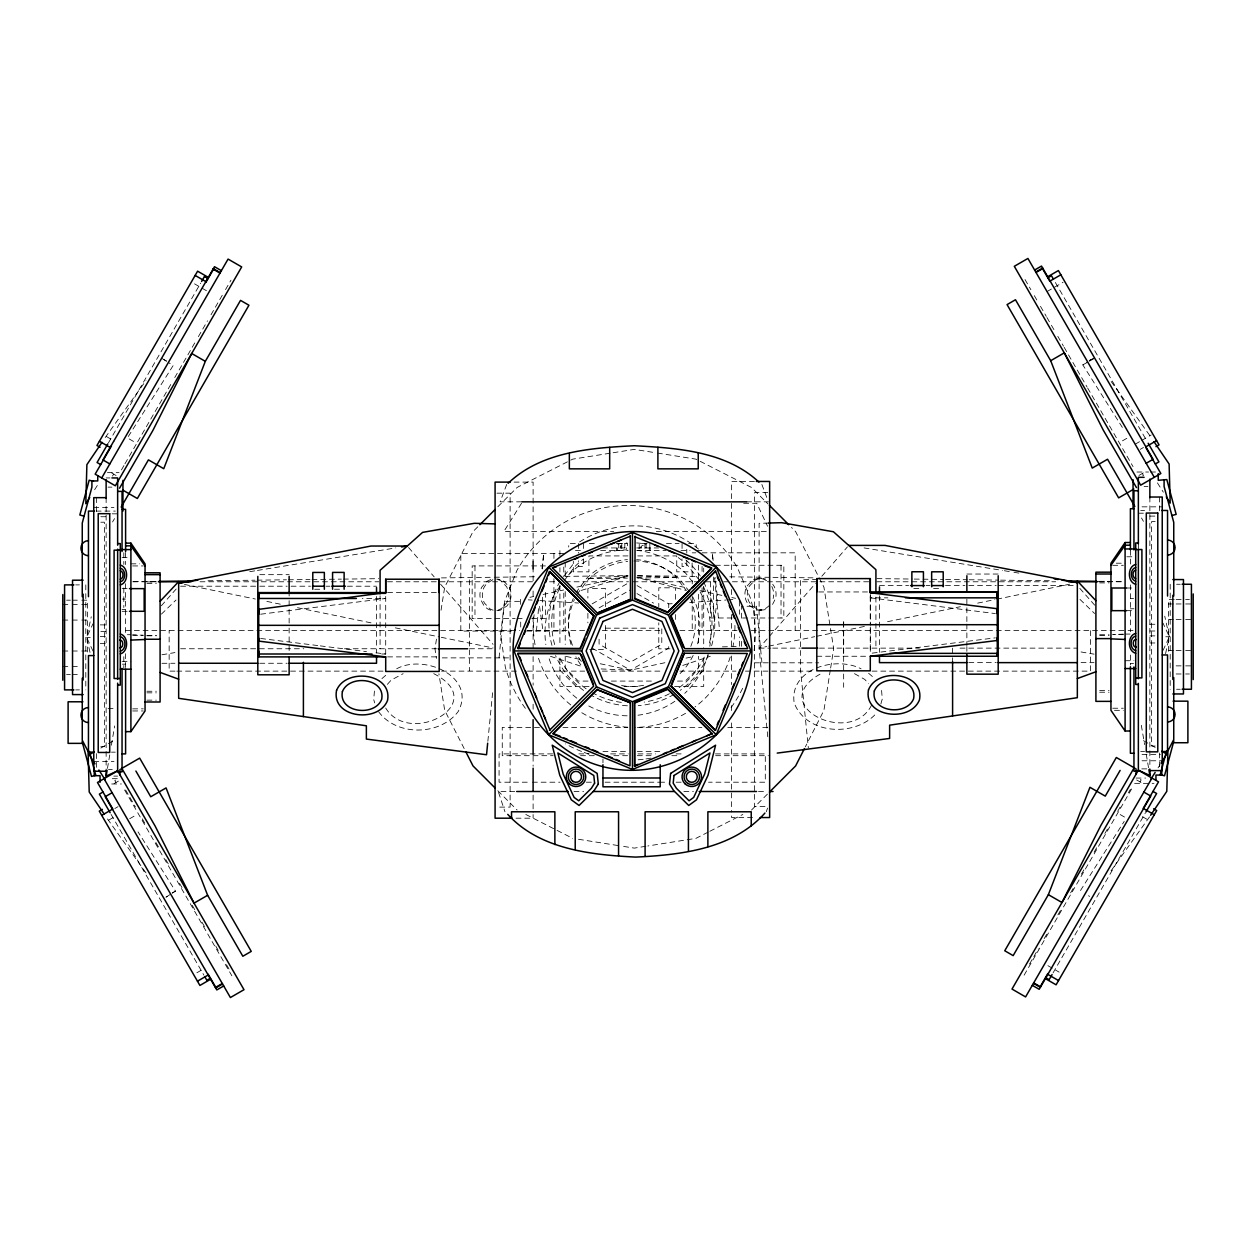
<?xml version="1.0" encoding="UTF-8"?>
<svg xmlns="http://www.w3.org/2000/svg" width="1256" height="1256" viewBox="0 0 1256 1256"><rect width="100%" height="100%" fill="white"/><g stroke="black" fill="none" stroke-linecap="round" stroke-linejoin="round"><path stroke-width="0.75" stroke-dasharray="5 3.75" d="M843.655 653.701L843.655 620.103L843.655 687.299M374.429 691.035L373.723 699.576L374.665 702.92M536.422 631.077L538.808 605.847M542.278 568.984L543.754 553.456L541.995 568.56M487.862 741.26L492.949 689.214M499.056 657.877L504.567 601.341L516.923 570.475A127.358 127.358 0 0 1 737.508 567.869L750.586 598.437A127.358 127.358 0 0 1 753.741 652.853M713 630.449L717.506 598.139L715.104 577.368M436.476 639.116L434.953 648.755L436.476 658.38M441.044 610.243L444.703 587.149L473.025 531.571L478.536 526.044M830.326 669.919L823.92 710.362L805.347 746.833M830.64 668.004L833.686 648.755L823.92 587.149L795.613 531.571L791.468 527.426M107.451 768.405L109.759 754.887M111.392 745.232L114.673 725.937M90.008 652.382L86.68 637.389L91.264 616.79M1165.568 653.622L1169.32 636.761L1164.736 616.162M880.864 703.972L882.277 698.948L881.571 690.408L880.111 687.158M766.317 811.769L767.542 808.079M506.686 484.486L500.124 501.835L521.931 501.835M92.975 651.032L86.68 637.389L92.975 623.761M1163.025 650.404L1169.32 636.761L1163.025 623.133M108.471 442.787L200.63 283.134M112.506 476.087L113.652 474.109M121.439 469.901L124.375 464.814M124.925 463.841L136.967 442.991M137.626 441.861L171.318 383.504M174.741 377.569L194.79 342.857M198.385 336.624L207.507 320.829M211.008 314.769L223.238 293.559M225.531 289.602L230.978 280.166M112.569 521.962L114.516 518.618M1029.496 964.09L1038.304 948.814M1044.176 938.64L1048.116 931.842M1057.897 914.902L1060.849 909.784M1070.63 892.843L1074.555 886.045M1081.4 874.176L1084.352 869.073M1094.133 852.118L1097.085 847.031M1104.903 833.466L1107.855 828.363M1117.636 811.407L1121.561 804.625M1128.422 792.74L1130.369 789.349M1024.127 975.158L1132.378 787.653M1140.04 781.891L1141.17 779.913L1140.417 779.474M1053.062 972.866L1145.221 813.213M521.538 503.264L503.829 531.571L613.713 531.571M94.64 489.73L98.565 483.513M1080.505 890.488L1124.198 821.377M1158.063 767.824L1160.026 764.731M105.221 437.543L145.979 380.552M1149.554 816.855L1110.006 872.276M871.538 705.181C850.61 747.351 764.606 704.883 820.733 673.765M772.55 604.434L775.564 598.484A16.155 15.135 -90 0 0 774.23 586.489L772.723 584.291M564.478 575.672L572.485 564.965A82.975 82.975 0 0 1 575.06 562.452M560.082 586.254L555.623 592.22A82.975 82.975 0 0 0 545.842 644.642M564.509 580.288L574.51 566.943A80.148 80.148 0 0 1 583.067 559.344M576.944 594.481L587.211 580.759A65.642 65.642 0 0 1 627.702 561.306M767.761 736.77L759.111 648.127L768.075 637.844M769.347 636.384L815.427 583.553M821.832 576.221L847.439 546.878M161.333 605.769L176.185 589.001M381.934 678.617L387.398 673.875M387.382 684.347L391.213 680.061L403.16 673.671M497.831 506.749L517.127 487.454L572.705 459.147L611.217 453.039M687.487 686.404L703.705 670.186M751.496 810.042L768.044 793.494M161.412 614.121L176.013 600.038M874.741 714.978C852.871 737.178 805.944 734.085 794.153 702.826C789.192 668.741 835.884 655.663 861.082 668.82M769.379 605.518L766.364 607.998A15.009 14.067 -90 0 1 755.437 609.458L749.016 605.298L746.755 602.001A16.155 15.135 -90 0 1 745.42 590.022L746.896 586.222L752.218 580.508A15.009 14.067 -90 0 1 763.161 579.047L766.615 580.665M165.886 897.192L170.69 894.146M172.292 893.142L175.495 891.116L138.034 831.88M1122.362 427.417L1082.813 364.884L1087.618 361.854M1089.219 360.833L1094.023 357.803M100.825 748.058L112.569 741.275M115.583 780.102L114.83 780.541L115.96 782.519M114.061 783.634L119.336 780.573M114.846 808.519L118.048 806.666M108.723 820.121L113.542 817.342M129.713 818.708L135.836 815.175M1047.033 291.549L1063.047 282.302M592.141 603.885L628.769 582.737M599.081 607.904L630.434 589.802M1089.266 360.55L1090.805 359.656M166.326 897.02L167.503 896.344M601.153 668.946L630.434 670.217L668.726 648.112L668.726 644.265M196.862 972.772L204.869 968.14M1122.472 440.825L1127.26 438.061M1135.173 444.216L1139.977 441.437M1141.578 440.511L1151.187 434.969M1140.26 449.334L1143.462 447.481M1138.972 475.427L1144.247 472.366M1142.725 475.898L1143.494 475.459L1142.348 473.481M1082.813 364.884L1087.774 362.121M1089.423 361.194L1094.369 358.415M172.198 892.953L175.495 891.116M708.086 832.163L695.918 838.364L647.798 845.979M709.813 831.284L742.814 814.469M492.839 579.675L486.433 583.82L484.172 587.117A16.155 15.135 -90 0 0 482.838 599.112L484.314 602.911L489.636 608.626A15.009 14.067 90 0 0 493.121 610.165M498.161 610.086L501.631 608.469L506.843 602.629A16.155 15.135 -90 0 0 508.178 590.65L506.702 586.85L501.38 581.135A15.009 14.067 90 0 0 497.894 579.597M396.661 668.804C423.696 653.622 476.997 676.56 458.173 711.571C439.333 736.613 394.07 736.424 377.098 709.483M682.762 665.445L710.299 656.26M627.922 576.143L576.504 591.859L586.442 578.592A63.475 63.475 0 0 1 627.419 559.626M529.922 597.307L533.69 596.49M543.079 594.449L563.74 589.959M576.897 587.086L627.874 576.002M600.211 663.733L630.434 670.217L664.926 662.713M686.011 658.128L693.673 656.464M768.515 523.061L759.111 523.312L759.111 648.127L766.772 646.542M768.688 646.149L814.704 636.682M816.62 636.29L864.552 626.414M887.552 621.689L960.4 606.695M977.655 603.131L994.909 599.583M996.824 599.191L1069.672 584.197M161.946 654.769L174.945 652.586M249.756 571.684L255.518 570.742M257.433 570.428L395.75 547.914M613.132 452.741L634.311 449.381L655.491 452.741M645.867 846.293L634.311 848.114L620.841 845.979M260.667 614.215L385.702 598.468L362.262 598.468M872.213 653.136L995.333 637.844M627.89 575.719L586.442 578.592L627.403 578.105M637.09 585.626L668.726 603.885L672.541 603.634M689.717 602.472L725.984 600.038M727.883 599.913L735.514 599.395M1123.335 634.139L1112.722 634.594L1123.335 634.657M817.468 579.377L800.621 579.848L800.621 670.751L808.346 747.964M722.404 646.856L739.658 646.463L739.596 636.996M133.45 581.685L156.984 581.387M207.994 580.759L255.078 580.194M257.04 580.162L286.462 579.801M288.425 579.785L309.996 579.518M311.959 579.487L341.397 579.126M343.359 579.11L378.668 578.671M441.437 577.901L492.446 577.273M494.409 577.242L537.568 576.724M565.027 576.378L627.812 575.609M637.169 577.995L676.183 577.525L686.435 590.555L636.98 577.493M161.946 663.294L174.945 663.262M1136.931 472.02L1148.565 472.02M1150.496 472.02L1156.321 472.02M107.435 472.649L119.069 472.649M106.132 477.939L109.978 477.939M754.432 481.456L731.62 481.456L731.62 499.762M514.096 482.1L533.109 482.1L533.109 561.338M1144.106 486.496L1147.953 486.496M108.047 487.124L111.894 487.124M767.761 492.54L754.605 492.54L754.605 806.462L767.761 806.462M496.952 493.168L510.109 493.168L510.109 807.106L496.952 807.106M746.629 501.835L768.437 501.835M743.693 503.264L756.74 503.264L767.557 526.264M1142.034 506.843L1162.24 506.843M93.76 507.471L113.966 507.471M1140.715 510.47L1144.561 510.47M96.115 511.098L115.285 511.098M1138.36 513.202L1143.871 513.202M112.129 513.83L117.64 513.83M1149.868 516.106L1155.175 516.106M100.825 516.734L106.132 516.734M1155.175 521.57L1151.626 521.57L1151.626 746.048L1155.175 746.048M100.825 522.213L104.374 522.213L104.374 746.676L100.825 746.676M656.307 531.571L770.054 531.571M575.327 543.518L568.717 543.518L568.717 547.067M589.331 543.518L597.134 543.518M616.099 543.518L627.576 543.518L627.576 547.946M647.185 543.518L639.226 543.518L639.226 547.946M666.418 543.518L679.088 543.518M688.602 543.518L696.201 543.518L696.201 547.067M602.503 547.946L627.812 547.946M636.698 547.946L658.599 547.946M575.452 550.599L583.224 550.599M600.635 550.599L628.094 550.599M636.698 550.599L666.072 550.599M680.988 550.599L690.094 550.599M696.939 550.599L703.705 550.599M692.229 552.828L695.871 552.828M702.073 552.828L795.189 552.828L795.189 630.449M563.771 553.456L460.811 553.456L460.811 631.077L511.255 631.077M627.953 555.921L588.923 555.921L588.923 571.841L573.317 571.841L573.317 561.228M637.718 555.921L676.749 555.921L676.749 571.841L692.103 571.841M1126.868 556.785L1133.948 556.785M122.052 557.413L129.132 557.413M1116.254 563.206L1125.093 563.206M130.907 563.834L139.746 563.834M715.386 565.279L783.838 565.279L783.838 617.983L740.805 617.983M1112.722 565.31L1123.335 565.31M132.665 565.938L143.278 565.938M545.371 565.907L472.162 565.907L472.162 618.627L515.196 618.627M966.869 574.039L998.19 574.039M259.772 574.667L289.131 574.667M759.44 578.466L761.843 578.466M1099.675 581.308L1109.064 581.308M132.728 581.779L156.922 581.779M199.987 581.779L378.825 581.779M387.523 581.779L534.758 581.779M549.563 581.779L556.282 581.779M565.357 581.779L628.55 581.779M633.071 581.779L698.65 581.779M705.511 581.779L716.422 581.779M723.66 581.779L869.105 581.779M876.845 581.779L1055.684 581.779M1098.733 581.779L1123.335 581.779M146.936 581.936L156.325 581.936M1099.675 582.894L1109.064 582.894M146.936 583.522L156.325 583.522M1176.574 584.26L1180.295 584.26M75.705 584.888L79.426 584.888M879.467 585.579L908.606 585.579M926.08 585.579L929.958 585.579M945.501 585.579L964.922 585.579M968.816 585.579L996.228 585.579M998.19 585.579L1075.403 585.579M180.597 586.207L257.81 586.207M259.772 586.207L287.184 586.207M291.078 586.207L310.499 586.207M326.042 586.207L329.92 586.207M347.394 586.207L376.533 586.207M1126.522 588.012L1133.87 588.012M122.13 588.64L129.478 588.64M913.803 588.593L921.496 588.593M933.585 588.624L941.278 588.624M314.722 589.252L322.415 589.252M334.504 589.221L342.197 589.221M818.724 591.953L868.383 591.953M387.617 592.581L437.276 592.581M870.298 594.418L870.298 597.84L887.882 597.84M1130.4 598.437L1133.587 598.437M122.413 599.065L125.6 599.065M1174.25 599.552L1168.551 599.552L1168.551 653.465M1176.134 599.552L1183.717 599.552M1185.617 599.552L1189.416 599.552M66.584 600.18L70.383 600.18M72.283 600.18L79.866 600.18M81.75 600.18L87.449 600.18L87.449 652.743M519.591 601.341L504.567 601.341L500.61 634.343L505.336 667.266A127.358 127.358 0 0 0 527.237 710.786M1168.551 603.963L1174.25 603.963M1176.134 603.963L1183.717 603.963M1185.617 603.963L1193.2 603.963M62.8 604.591L70.383 604.591M72.283 604.591L79.866 604.591M81.75 604.591L87.449 604.591M1130.4 608.783L1133.948 608.783M122.052 609.411L125.6 609.411M759.158 610.039L761.56 610.039M1126.522 610.667L1133.87 610.667M122.13 611.295L129.478 611.295M755.139 614.89L756.928 614.89M732.138 617.983L710.629 617.983L710.629 580.9M517.142 618.627L524.961 618.627M531.68 618.627L545.371 618.627L545.371 589.331M1168.551 619.444L1174.25 619.444M1176.134 619.444L1183.717 619.444M1185.617 619.444L1193.2 619.444M62.8 620.072L70.383 620.072M72.283 620.072L79.866 620.072M81.75 620.072L87.449 620.072M1149.868 624.263L1155.693 624.263M100.307 624.891L106.132 624.891M605.58 628.173L658.788 628.173M125.6 630.449L519.639 630.449M527.112 630.449L584.684 630.449M602.299 630.449L663.121 630.449M679.889 630.449L737.021 630.449M751.292 630.449L1126.24 630.449M1128.061 630.449L1133.948 630.449M526.719 631.077L563.771 631.077L563.771 592.267M1149.868 630.999L1155.175 630.999M100.825 631.627L106.132 631.627M1125.093 634.076L1130.4 634.076M127.358 634.704L130.907 634.704M1099.675 634.924L1109.064 634.924M132.665 635.285L143.278 635.285L132.665 634.767M1099.675 635.175L1109.064 635.175M146.936 635.552L156.325 635.552M146.936 635.803L156.325 635.803M1149.868 635.881L1155.693 635.881M100.307 636.509L106.132 636.509M1165.788 636.761L1169.32 636.761M86.68 637.389L90.212 637.389M1149.868 642.978L1155.693 642.978M100.307 643.606L106.132 643.606M759.111 648.127L770.839 648.127M772.738 648.127L800.15 648.127M819.462 648.127L919.376 648.127M960.008 648.127L1077.334 648.127M180.613 648.755L303.811 648.755M344.442 648.755L436.539 648.755M469.524 648.755L492.996 648.755M669.982 648.834L658.788 648.834L658.788 622.803M589.661 649.556L605.58 649.556L605.58 622.803M1168.551 650.388L1174.25 650.388M1176.134 650.388L1183.717 650.388M1185.617 650.388L1193.2 650.388M62.8 651.016L70.383 651.016M72.283 651.016L79.866 651.016M81.75 651.016L87.449 651.016M381.793 653.999L385.702 653.999L374.162 652.571M816.824 656.244L868.383 656.26M387.617 656.888L439.176 656.872M442.269 657.877L511.789 657.877M1125.093 660.719L1133.948 660.719M122.052 661.347L130.907 661.347M968.816 662.634L996.228 662.634M754.495 662.807L818.755 662.807M259.772 663.262L287.184 663.262M1130.4 663.545L1133.587 663.545M122.413 664.173L125.6 664.173M1176.134 665.868L1183.717 665.868M1185.617 665.868L1193.2 665.868M62.8 666.496L70.383 666.496M72.283 666.496L79.866 666.496M175.024 671.128L169.152 671.128L169.152 630.449M176.798 671.128L383.63 671.128M441.5 671.128L520 671.128M527.457 671.128L584.684 671.128M602.331 671.128L663.09 671.128M679.889 671.128L736 671.128M745.42 671.128L814.014 671.128M872.057 671.128L1090.396 671.128L1090.396 630.449M1176.134 673.985L1183.717 673.985M1185.617 673.985L1189.416 673.985M66.584 674.613L70.383 674.613M72.283 674.613L79.866 674.613M588.043 681.082L578.325 681.082L565.216 667.988L565.216 656.229M611.389 681.082L652.225 681.082M677.502 681.082L685.289 681.082L698.383 667.988L698.383 656.339M589.048 686.404L559.909 686.404L559.909 655.412M624.028 686.404L639.571 686.404M674.55 686.404L703.705 686.404L703.705 655.412M1176.574 689.261L1180.295 689.261M75.705 689.889L79.426 689.889M1099.675 690.627L1109.064 690.627M146.936 691.255L156.325 691.255M1099.675 692.213L1109.064 692.213M146.936 692.841L156.325 692.841M146.936 700.142L156.325 700.142M1112.722 708.227L1123.335 708.227M108.047 708.572L113.809 708.572M132.665 708.855L143.278 708.855M1114.48 710.331L1123.335 710.331M132.665 710.959L143.278 710.959M539.452 727.397L502.259 727.397L502.259 755.688L553.158 755.688M562.939 727.397L627.623 727.397M637.31 727.397L701.931 727.397M727.758 727.397L768.484 727.397M602.959 751.433L627.765 751.433M637.294 751.433L660.201 751.433M1140.715 751.528L1144.561 751.528M111.439 752.156L115.285 752.156M552.593 753.898L499.072 753.898L499.072 782.205L530.629 782.205M578.875 753.898L589.127 753.898M610.652 753.898L628.314 753.898M638.001 753.898L655.679 753.898M676.136 753.898L683.625 753.898M715.449 753.898L765.297 753.898L765.297 782.205L708.541 782.205M1142.034 754.416L1160.403 754.416M580.555 755.688L594.261 755.688M613.839 755.688L627.623 755.688M637.31 755.688L652.994 755.688M671.834 755.688L680.391 755.688M715.622 755.688L768.484 755.688M1142.034 760.775L1162.24 760.775M93.76 761.403L113.966 761.403M1141.798 768.876L1147.544 768.876M108.456 769.504L112.286 769.504M113.809 776.114L117.64 776.114M1136.052 778.061L1145.629 778.061M112.286 778.689L119.948 778.689M532.356 782.205L560.066 782.205M586.364 782.205L591.984 782.205M605.094 782.205L659.29 782.205M659.588 782.205L667.423 782.205M676.136 782.205L681.757 782.205M1134.623 783.351L1154.013 783.351M111.69 783.98L121.377 783.98M514.725 791.5L498.24 791.5L504.959 811.769M574.023 791.5L583.6 791.5M683.845 791.5L693.422 791.5M758.498 791.5L766.317 791.5M752.532 817.546L731.62 817.546L731.62 814.547M515.996 818.19L533.109 818.19L533.109 814.547M1081.055 662.634L1094.055 662.666M637.608 575.688L698.43 576.425M729.815 576.818L771.011 577.32M772.974 577.352L814.171 577.854M876.955 578.624L912.264 579.047M914.227 579.079L943.649 579.44M945.611 579.471L967.198 579.722M969.161 579.754L998.583 580.115M1000.545 580.146L1049.592 580.743M1098.623 581.34L1122.173 581.638M637.499 575.907L676.183 577.525A63.475 63.475 0 0 0 636.619 559.642M528.274 599.85L532.152 600.085M539.892 600.572L578.592 603.037M260.667 638.472L318.38 645.631M320.296 645.882L366.469 651.613M870.298 597.84L995.333 613.587M657.422 453.039L695.918 459.147L751.496 487.454L768.044 504.001M578.482 839.275L618.91 845.681M864.081 547.914L1002.414 570.428M1004.329 570.742L1012.022 571.982M1013.937 572.296L1019.699 573.238M1081.055 651.958L1094.055 654.14M184.412 584.433L255.345 599.034M266.853 601.404L282.192 604.56M297.515 607.716L372.278 623.102M395.295 627.843L439.38 636.918M441.296 637.31L493.059 647.955M636.965 577.132L686.749 587.839M699.89 590.665L722.436 595.501M731.824 597.526L735.576 598.327M566.205 656.417L581.324 659.667M550.473 656.307L581.952 666.543M854.504 673.656L864.787 679.433L868.618 683.719M433.713 673.64C492.635 703.58 406.504 749 384.462 705.809M525.824 814.469L555.34 829.51M557.083 830.389L572.705 838.364M1143.431 740.648L1155.175 747.43M1136.664 779.945L1141.94 783.006M1142.458 816.714L1147.278 819.477M1120.164 814.547L1126.287 818.08M194.554 283.856L208.967 292.177M637.028 593.617L653.528 603.131M164.002 359.609L166.734 361.179M1088.497 895.716L1089.674 896.392M592.141 648.112L630.434 670.217M1047.928 965.676L1059.138 972.144M133.529 441.453L127.406 437.92L173.187 365.512L168.382 362.482M106.415 436.523L114.422 441.139M111.753 472.994L117.028 476.055M161.977 358.431L166.781 361.461M868.603 673.247L874.066 677.989M1079.987 599.41L1094.588 613.493M559.909 670.186L576.111 686.404M497.831 790.746L517.127 810.042M1079.815 588.373L1094.667 605.141M408.561 547.506L434.168 576.849M440.573 584.181L493.059 644.344M699.404 580.303L687.833 565.608A80.148 80.148 0 0 0 677.549 557.099M692.449 581.779L685.933 573.49A82.975 82.975 0 0 0 637.812 550.458M689.513 591.717L680.045 579.66A65.642 65.642 0 0 0 633.401 560.992M1111.168 381.51L1150.779 436.915M145.994 872.904L106.446 817.483M1157.435 482.885L1163.323 492.195M1055.37 282.506L1147.199 441.562M1025.022 279.539L1030.893 289.712M1034.316 295.647L1037.236 300.686M1040.486 306.323L1046.295 316.371M1046.939 317.501L1050.817 324.221M1051.429 325.288L1054.365 330.359M1057.819 336.341L1063.487 346.169M1064.146 347.3L1086.99 386.879M1087.618 387.963L1133.022 466.604M1141.484 517.974L1143.431 521.334M125.631 789.977L135.428 806.949M142.273 818.818L146.198 825.616M155.98 842.572L158.931 847.659M165.776 859.528L169.701 866.326M179.482 883.266L182.434 888.385M192.215 905.325L195.167 910.427M202.012 922.281L205.937 929.095M215.734 946.051L219.659 952.849M226.504 964.718L229.456 969.805M124.595 789.977L231.873 975.786M111.109 814.438L203.912 975.174M464.171 748.56L444.703 710.362L438.909 673.781M703.705 581.779L711.728 600.525A82.975 82.975 0 0 1 711.273 646.934M761.874 484.486L767.777 500.092M1141.327 725.309L1144.609 744.604M1146.241 754.259L1148.549 767.777M539.546 606.381L543 631.077M713.125 560.38L712.246 552.828L712.984 560.584M761.952 662.807L756.457 606.255L741.433 606.255L741.433 621.861M714.633 578.058L719.578 630.449M739.344 601.027L739.439 614.278M520.534 599.347L520.581 605.031M520.69 622.065L520.738 627.749M1170.2 584.26L1170.2 689.261M1159.586 497.031L1159.586 512.652M1159.586 752.972L1159.586 768.641M1149.868 497.031L1149.868 770.603M1138.36 543.958L1138.36 548.762M1130.4 550.301L1130.4 564.446M1130.4 584.888L1130.4 631.768M1130.4 655.035L1130.4 664.989M966.869 599.065L966.869 622.442M966.869 624.106L966.869 645.678M966.869 646.557L966.869 651.346M952.598 648.127L952.598 655.868M952.598 657.814L952.598 661.692M879.467 595.846L879.467 652.351M875.919 597.134L875.919 648.127M781.028 565.279L781.028 617.983M741.433 641.361L741.433 647.201M731.62 503.436L731.62 578.027M731.62 589.551L731.62 597.322M731.62 614.608L731.62 646.793M731.62 655.993L731.62 684.583M731.62 705.574L731.62 711.351M731.62 722.907L731.62 812.098M713.439 576.991L713.439 617.983M703.705 568.136L703.705 572.03M703.705 586.348L703.705 647.656M702.073 566.409L702.073 572.234M702.073 587.761L702.073 630.449M698.383 565.153L698.383 578.733M698.383 594.245L698.383 646.636M692.103 563.002L692.229 583.867M692.229 597.464L692.229 630.449M686.781 549.28L686.781 553.111M686.781 560.773L686.781 566.519L682.071 566.519L682.071 558.857M682.071 543.518L682.071 551.196M675.587 599.253L675.587 587.808L658.788 587.808L658.788 606.884M675.587 614.514L675.587 622.128M668.726 603.885L668.726 607.731M661.786 628.864L661.786 644.092L630.434 662.195L599.081 644.092L599.081 638.378M650.168 547.946L650.168 550.599M649.839 543.518L649.839 547.946M649.258 547.946L649.258 550.599M646.134 543.518L646.134 547.946A2.653 2.653 0 0 0 643.48 545.292A2.653 2.653 0 0 0 640.827 547.946L640.827 543.518M644.893 543.518L644.893 550.599M639.053 547.946L639.053 548.825M626.665 547.946L626.665 548.825M624.813 543.518L624.813 547.946A2.214 2.214 0 0 0 622.599 545.732A2.214 2.214 0 0 0 620.385 547.946L620.385 543.518M621.783 543.518L621.783 550.599M618.737 543.518L618.737 547.946M617.45 547.946L617.45 550.599M616.539 547.946L616.539 550.599M605.58 606.664L605.58 588.53L587.886 588.53L587.886 598.06M602.959 759.017L602.959 762.816M587.886 613.321L587.886 622.85M583.6 543.518L583.6 549.28M583.6 558.857L583.6 566.519L578.639 566.519L578.639 560.773M578.639 543.518L578.639 553.111M565.216 562.17L565.216 577.854M565.216 591.56L565.216 644.469M563.771 567.037L563.771 576.74M559.909 550.599L559.909 558.088M559.909 567.696L559.909 572.03M559.909 585.108L559.909 645.71M553.927 553.456L553.927 559.281M553.927 578.686L553.927 631.077M542.561 597.15L542.561 618.627M533.109 567.053L533.109 582.517M533.109 591.027L533.109 598.437M533.109 616.947L533.109 649.321M533.109 656.637L533.109 685.226M533.109 704.208L533.109 711.995M533.109 756.253L533.109 766.254M533.109 795.126L533.109 812.742M474.972 565.907L474.972 618.627M469.367 579.848L469.367 670.751M385.702 596.474L385.702 656.888M380.081 595.799L380.081 648.755M376.533 596.474L376.533 652.979M289.131 591.058L289.131 596.239M289.131 600.682L289.131 623.07M289.131 628.047L289.131 651.974M125.6 552.499L125.6 564.572M125.6 583.726L125.6 632.757M125.6 653.717L125.6 668.051M123.826 552.703L123.826 564.446M123.826 587.934L123.826 607.511M123.826 656.684L123.826 668.176M106.132 497.659L106.132 771.231M96.414 497.659L96.414 511.365M96.414 753.6L96.414 767.322M85.8 584.888L85.8 689.889M730.27 656.966A100.763 100.763 0 0 1 694.961 707.002M685.588 713.298A100.763 100.763 0 0 1 635.363 727.397M627.859 727.208A100.763 100.763 0 0 1 580.005 711.603M570.789 704.961A100.763 100.763 0 0 1 537.678 655.648M535.04 644.705A100.763 100.763 0 0 1 534.13 614.655M579.581 541.933A100.763 100.763 0 0 1 699.027 549.5M734.933 625.441A100.763 100.763 0 0 1 733.049 646.071M708.164 655.459A82.975 82.975 0 0 1 680.218 690.345M674.174 694.301A82.975 82.975 0 0 1 638.221 705.668M627.419 705.793A82.975 82.975 0 0 1 591.215 695.275M583.585 690.423A82.975 82.975 0 0 1 555.576 655.601M551.965 645.364A82.975 82.975 0 0 1 559.501 582.313M685.823 559.941A82.975 82.975 0 0 1 700.298 576.049M742.626 688.304A127.358 127.358 0 0 1 730.505 708.384M650.938 758.122A127.358 127.358 0 0 1 645.097 759.048M643.15 759.299A127.358 127.358 0 0 1 637.263 759.864M588.954 754.087A127.358 127.358 0 0 1 583.381 752.156M581.528 751.449A127.358 127.358 0 0 1 565.592 743.882M708.353 653.371A82.975 82.975 0 0 1 684.755 693.328M674.849 701.288A82.975 82.975 0 0 1 637.954 715.214M627.152 715.81A82.975 82.975 0 0 1 587.337 705.181M576.787 698.148A82.975 82.975 0 0 1 548.589 656.982M568.607 574.871A82.975 82.975 0 0 1 626.98 549.877M700.22 592.063A82.975 82.975 0 0 1 709.828 646.306M692.48 596.459A65.642 65.642 0 0 1 696.735 646.526M693.171 655.412A65.642 65.642 0 0 1 678.413 675.131M580.837 664.911A65.642 65.642 0 0 1 575.876 656.794M570.978 644.375A65.642 65.642 0 0 1 574.369 599.583M690.549 598.814A63.475 63.475 0 0 1 690.408 647.39M643.621 685.305A63.475 63.475 0 0 1 621.547 685.572M581.387 661.441A63.475 63.475 0 0 1 578.215 656.888M572.453 645.333A63.475 63.475 0 0 1 573.27 598.484M703.501 587.054A80.148 80.148 0 0 1 708.462 646.416M704.333 657.124A80.148 80.148 0 0 1 677.534 688.79M669.432 693.72A80.148 80.148 0 0 1 644.187 702.12M621.375 702.387A80.148 80.148 0 0 1 592.596 692.81M586.144 688.775A80.148 80.148 0 0 1 559.344 657.108M554.681 644.595A80.148 80.148 0 0 1 560.192 587.039M617.607 544.068A80.148 80.148 0 0 1 627.105 542.937M636.588 542.937A80.148 80.148 0 0 1 646.102 544.084M490.719 610.165A15.009 14.067 90 0 1 487.234 608.626L484.219 606.146L480.436 599.112A16.155 15.135 -90 0 1 481.77 587.117L486.983 581.293L490.437 579.675A15.009 14.067 90 0 1 494.158 579.095M496.842 610.667A15.009 14.067 90 0 0 500.563 610.086L506.984 605.926L509.245 602.629A16.155 15.135 -90 0 0 510.58 590.65L509.104 586.85L503.782 581.135A15.009 14.067 90 0 0 496.56 579.095M765.281 609.537A15.009 14.067 -90 0 1 757.839 609.458L751.418 605.298L749.157 602.001A16.155 15.135 -90 0 1 747.822 590.022L749.298 586.222L754.62 580.508A15.009 14.067 -90 0 1 765.563 579.047M771.828 586.489A16.155 15.135 -90 0 1 773.162 598.484M870.298 627.027L870.298 652.351L870.298 627.027M870.298 595.846L870.298 625.08L870.298 595.846"/><path stroke-width="1.5" d="M385.702 592.581L385.702 579.22L439.192 579.22L439.192 671.458L385.702 671.458L385.702 656.888L258.736 656.888L258.736 592.581L385.702 592.581L258.752 609.348L258.736 614.451M258.736 592.581L258.736 598.468L356.406 598.468M439.192 592.581L439.192 579.22M997.248 637.608L997.248 640.481L870.298 656.26L870.298 670.83L816.808 670.83L816.808 578.592L870.298 578.592L870.298 592.722L997.248 608.72L997.264 613.823M870.298 578.592L870.298 592.722L997.264 591.953L870.298 591.953M870.298 656.26L997.264 656.244L997.264 653.371L889.829 653.371M997.264 656.244L997.264 591.953M487.673 743.175L486.543 754.746L366.375 739.077L366.375 725.795L178.666 698.32L178.666 581.591L160.093 601.31M104.028 778.689L230.398 997.547L243.994 989.697L117.64 770.839L106.132 776.114L107.121 770.336M1166.651 750.727L1160.23 774.654L1164.5 775.8L1173.858 740.993M122.774 490.091L137.359 498.506L248.939 305.239L240.524 300.372L205.309 361.336L163.751 468.708L148.428 459.869L121.173 507.094M1134.969 768.248L1116.333 757.494L1004.753 950.761L1013.168 955.628L1048.368 894.665L1089.941 787.292L1105.264 796.131L1120.117 770.399M513.971 650.938L548.684 567.147L632.475 532.434L716.265 567.147L750.978 650.938L716.265 734.729L632.475 769.441L548.684 734.729L513.971 650.938L581.685 650.938L596.553 686.859L632.475 701.727L668.396 686.859L683.28 650.938L668.396 615.016L632.475 600.148L596.553 615.016L581.685 650.938M517.645 648.394L580.633 648.614L517.645 648.394L549.484 571.527L594.182 615.927L586.332 634.845M518.163 648.614L520.392 643.26M524.097 634.311L525.573 630.748M527.049 627.168L529.278 621.798M532.984 612.865L535.197 607.496M536.673 603.932L538.165 600.352M541.87 591.419L544.084 586.05M545.559 582.47L547.051 578.906M548.527 575.327L550.002 571.747M580.115 648.394L593.648 615.707L549.484 571.527M581.355 646.903L584.919 638.299M634.877 536.736L711.744 567.963L667.47 612.551L634.877 599.049L635.096 536.218M597.228 689.685L630.229 702.732L630.01 765.862L552.954 733.959L597.228 689.685L630.229 702.732M671.473 684.237L684.316 653.246L747.32 653.465L715.48 730.364L670.767 685.964M717.176 724.775L718.652 721.195M723.095 710.472L725.324 705.103M731.981 689.01L734.211 683.641M737.916 674.707L740.129 669.338M741.605 665.774L743.097 662.195M804.452 748.56L795.613 765.94L769.426 792.128M1161.8 751.528L1167.546 751.528L1173.748 739.58L1173.748 677.565M107.828 443.886L97.073 462.506L100.684 464.579M201.604 281.454L204.54 276.367L208.151 278.44L204.54 276.367M111.439 445.974L95.158 474.156L115.332 485.789L241.686 266.931L228.074 259.081L101.72 477.939M205.843 282.443L213.677 268.878M119.54 488.223L152.839 430.541L191.713 353.486L205.309 361.336M1134.152 767.777L1100.853 825.459L1061.979 902.515L1048.368 894.665M1149.868 769.63L1149.868 775.486L1138.36 770.211L1012.006 989.069L1025.602 996.919L1151.972 778.061M1040.015 987.122L1047.849 973.557M1143.227 808.33L1158.519 781.844L1138.36 770.211M1052.088 974.546L1049.137 979.633L1045.542 977.561M1145.865 812.114L1156.619 793.494L1153.008 791.421M89.725 497.486L85.8 503.703L86.884 464.657L101.987 442.332M1150.998 779.003L1155.128 772.487M1161.015 763.177L1167.892 752.297L1166.793 791.343L1150.622 815.27M125.6 731.636L130.907 731.636L145.052 710.959L145.052 563.834L130.907 543.141L125.6 543.141M1130.4 542.514L1125.093 542.514L1110.948 563.206L1110.948 710.331L1125.093 731.008L1130.4 731.008M1110.948 565.31L1125.093 545.198L1130.4 545.198M479.918 524.678L495.084 509.512M549.484 730.333L593.648 686.168L580.115 653.481L517.645 653.481L550.002 730.129M667.47 612.551L689.497 590.524M692.26 587.777L711.54 568.497M548.684 734.729L596.553 686.859M668.396 615.016L716.265 567.147M683.437 647.138L670.469 615.848L715.559 571.072L747.697 648.661L684.677 648.661L671.002 615.628L715.559 571.072M553.174 733.425L597.448 689.167M764.92 813.072C732.813 848.962 681.082 854.928 635.63 857.094C590.87 854.834 539.766 849.354 507.754 814.375M508.146 483.293C541.383 451.532 590.65 447.937 634.28 445.739C677.267 448 725.858 451.249 758.938 482.084M90.746 753.883L94.106 751.936M117.64 770.839L97.481 782.472L112.773 808.958M121.031 768.876L139.667 758.122L251.247 951.389L242.832 956.256L207.633 895.293L166.059 787.92L150.736 796.759L135.883 771.027M102.992 792.049L99.381 794.122L110.136 812.742M112.129 792.709L105.237 796.697L216.801 989.932L223.694 985.96M1034.614 270.04L1041.507 266.068L1153.071 459.304L1146.178 463.291M102.348 809.366L99.287 811.14L199.908 985.442L210.631 979.24M1035.76 272.034L1042.653 268.046M1036.012 272.474L1042.904 268.486M101.72 815.38L112.443 809.194M1047.677 276.76L1058.4 270.558L1159.037 444.86L1155.96 446.634M1047.849 277.827L1051.46 275.739L1053.423 279.13M1050.126 280.983L1060.849 274.797M1134.827 506.466L1107.572 459.241L1092.249 468.08L1050.691 360.708L1064.287 352.858L1103.16 429.913L1136.46 487.595M207.633 895.293L194.021 903.143L155.147 826.087L121.848 768.405M197.459 981.203L208.182 975.017M210.459 978.188L206.847 980.261L204.901 976.87M1145.865 446.806L1156.588 440.62M215.404 987.514L222.296 983.527M215.655 987.954L222.548 983.966M1155.316 463.951L1158.927 461.878L1148.172 443.258M1133.901 489.071L1118.641 497.878L1007.061 304.611L1015.476 299.744L1050.691 360.708M556.314 566.864L552.467 567.838L630.496 536.124M574.4 559.36L578.027 557.868M581.638 556.361L585.265 554.869M588.876 553.362L592.502 551.871M610.604 544.382L614.215 542.875M617.842 541.383L621.453 539.876M552.467 567.838L597.369 613.038L630.496 599.316L630.277 535.606M517.645 653.481L580.115 653.481M712.309 733.52L634.641 766.301L634.421 702.544L667.595 688.822L709.593 730.819M634.641 766.301L634.641 703.077L667.815 689.34L712.513 734.054M634.421 765.783L638.048 764.276M663.404 753.773L667.03 752.281M670.641 750.774L674.268 749.283M677.895 747.775L683.327 745.53M692.386 741.778L695.997 740.271M706.861 735.78L710.488 734.273M1077.334 678.554L1095.907 671.772M1158.252 473.669L1158.252 480.31L1166.824 479.572L1176.166 514.379L1171.895 515.525M120.293 579.267C123.92 578.419 123.92 571.543 120.293 570.695M120.293 581.811C126.087 580.46 126.087 569.518 120.293 568.167M120.293 584.888C128.693 582.941 128.693 567.037 120.293 565.074M119.65 640.152C123.826 639.492 123.826 648.394 119.65 647.751M120.293 651.22C126.463 649.776 126.463 638.111 120.293 636.682M120.293 653.858C128.693 651.895 128.693 635.991 120.293 634.045M1135.707 564.446C1127.307 566.409 1127.307 582.313 1135.707 584.26M1135.707 567.539C1129.913 568.874 1129.913 579.832 1135.707 581.183M1135.707 570.067C1132.08 570.915 1132.08 577.791 1135.707 578.639M1135.707 633.417C1127.307 635.363 1127.307 651.267 1135.707 653.23M1135.707 636.054C1129.537 637.483 1129.537 649.148 1135.707 650.592M1136.35 647.123C1132.174 647.766 1132.174 638.864 1136.35 639.524M197.883 580.115L178.666 583.255L371.007 546.03L407.289 546.03L401.528 546.972M777.213 753.098L889.625 738.45L889.625 725.167L1077.334 697.692L1077.334 580.963L1095.907 600.682M130.907 640.089L145.052 639.492M768.515 523.061L781.687 522.684L833.419 531.759L875.919 569.675L875.919 591.246M158.947 581.371L192.294 580.963M1144.106 477.311L1138.36 477.311L1138.36 543.958M111.894 477.939L117.64 477.939L117.64 545.214M756.332 481.456L769.645 481.456L769.645 817.546L760.131 817.546M510.297 482.1L495.084 482.1L495.084 818.19L512.197 818.19M1138.36 490.766L1133.948 490.766L1133.948 549.908M117.64 491.394L122.052 491.394L122.052 551.494M1149.868 497.031L1162.24 497.031L1162.24 770.603L1149.868 770.603M106.132 497.659L93.76 497.659L93.76 771.231L106.132 771.231M521.931 501.835L746.629 501.835M1133.948 508.711L1130.4 508.711L1130.4 549.908M122.052 509.339L125.6 509.339L125.6 551.604M1161.8 510.47L1167.546 510.47L1167.546 596.05M94.2 511.098L88.454 511.098L88.454 596.678M1138.36 542.953L1135.707 542.953L1135.707 684.457L1138.36 684.457M117.64 543.581L120.293 543.581L120.293 685.085L117.64 685.085M848.711 545.402L884.993 545.402L1077.334 582.627L1061.964 580.115M125.6 545.842L130.907 545.842L145.052 565.938M1125.093 548.951L1135.707 548.951M120.293 549.579L130.907 549.579M1135.707 549.531L1141.908 549.531L1141.908 677.895L1135.707 677.895M120.293 550.159L114.092 550.159L114.092 678.523L120.293 678.523M1110.948 572.171L1095.907 572.171L1095.907 701.366L1110.948 701.366M145.052 572.799L160.093 572.799L160.093 701.994L145.052 701.994M1095.907 574.008L1110.948 574.008M145.052 574.636L160.093 574.636M1172.853 579.566L1183.466 579.566L1183.466 693.956L1172.853 693.956M83.147 580.194L72.534 580.194L72.534 694.584L83.147 694.584M158.35 581.779L191.132 581.779M1068.416 581.779L1097.336 581.779M1182.147 584.26L1191.426 584.26L1191.426 689.261L1182.147 689.261M73.853 584.888L64.574 584.888L64.574 689.889L73.853 689.889M910.553 585.579L924.133 585.579M931.905 585.579L943.554 585.579M312.446 586.207L324.095 586.207M331.867 586.207L345.447 586.207M1126.522 588.012L1111.827 588.012L1111.827 610.667L1126.522 610.667M129.478 588.64L144.173 588.64L144.173 611.295L129.478 611.295M258.752 593.35L385.702 593.35L385.702 579.22M905.45 597.84L997.264 597.84L997.248 592.722M816.808 624.703L997.248 624.703M258.752 625.331L439.192 625.331M1095.907 638.613L1110.948 638.613M145.052 639.241L160.093 639.241M801.94 648.127L817.75 648.127M438.25 648.755L467.687 648.755M683.28 650.938L750.978 650.938M258.736 653.999L372.027 653.999M1162.24 654.957L1167.546 654.957L1167.546 751.528M93.76 655.585L88.454 655.585L88.454 752.156L94.2 752.156M966.869 662.634L879.467 662.634L879.467 656.244M998.19 662.634L1077.334 662.634M178.666 663.262L257.81 663.262M289.131 663.262L376.533 663.262L376.533 656.872M1125.093 668.553L1135.707 668.553M120.293 669.181L130.907 669.181M1173.104 701.162L1187.893 701.162L1187.893 742.736L1173.104 742.736M82.896 701.79L68.107 701.79L68.107 743.364L82.896 743.364M1133.948 753.27L1130.4 753.27L1130.4 666.732M122.052 753.898L125.6 753.898L125.6 669.307M602.959 777.998L660.201 777.998M516.671 791.5L568.277 791.5M593.177 791.5L674.236 791.5M699.168 791.5L756.552 791.5M769.677 791.5L773.037 791.5M1069.201 580.979L1096.661 581.324M495.005 523.893L474.313 523.312L422.581 532.387L380.081 570.303L380.081 593.837M1110.948 638.864L1125.093 639.461M385.702 656.888L258.752 641.11L258.752 638.236M1054.286 578.875L1058.117 579.487M93.446 481.346L89.176 480.2L79.835 515.007L84.105 516.153M160.093 672.4L178.666 679.182M654.486 544.869L658.05 546.344M668.741 550.772L674.095 552.985M683.013 556.675L688.351 558.889M691.915 560.364L695.494 561.84M704.396 565.545L709.75 567.759M635.096 598.531L667.69 612.033M684.316 653.246L671.285 686.168L715.48 730.364M554.964 734.163L560.349 736.393M563.928 737.884L567.508 739.36M571.087 740.852L576.473 743.081M585.422 746.786L589.017 748.278M592.596 749.754L597.966 751.983M606.931 755.688L612.3 757.918M615.895 759.409L619.475 760.885M1161.894 751.308L1165.254 753.255M1143.871 792.081L1150.763 796.069L1039.199 989.304L1032.306 985.332M221.386 270.668L214.493 266.696L102.929 459.932L109.822 463.919M1153.652 808.738L1156.713 810.513L1056.092 984.814L1045.369 978.612M213.347 268.674L220.24 272.662M213.096 269.114L219.988 273.101M1143.557 808.566L1154.28 814.752M208.323 277.388L197.6 271.186L96.963 445.488L100.04 447.262M195.151 275.425L205.874 281.611M1047.818 974.389L1058.541 980.575M99.412 441.249L110.136 447.434M1033.704 982.899L1040.596 986.886M1033.453 983.338L1040.345 987.326M769.426 505.383L788.721 524.678M548.684 567.147L596.553 615.016M668.396 686.859L716.265 734.729M495.084 787.983L473.025 765.94L465.945 752.046M1154.013 441.704L1169.116 464.029L1170.2 503.075L1166.274 496.858M104.295 814.296L89.207 791.971L88.108 752.925L94.985 763.805M98.91 770.006L105.002 779.631M1042.323 268.25L1049.812 281.218M1146.147 448.078L1160.842 473.528L1140.668 485.161L1014.314 266.303L1027.926 258.453L1154.28 477.311M208.151 974.185L215.985 987.75M88.454 752.156L82.252 740.208L82.252 678.193M717.27 576.708L718.762 580.319M720.269 583.914L721.76 587.525M723.252 591.136L725.497 596.553M729.234 605.58L730.725 609.191M732.97 614.592L734.462 618.203M738.198 627.231L740.443 632.647M744.18 641.659L745.672 645.27M630.496 599.316L597.369 613.038M581.34 654.988L593.46 684.237M519.654 656.841L521.13 660.405M525.573 671.128L527.803 676.497M534.459 692.59L536.689 697.944M540.378 706.877L542.608 712.246M544.084 715.826L545.559 719.39M89.349 751.371L95.77 775.282L91.5 776.428L82.142 741.621M1148.879 769.692L1149.868 775.486M1193.2 593.931L1193.2 679.606M1173.748 596.05L1173.748 522.402L1164.092 486.496L1164.092 480.31M1172.853 595.25L1172.853 679.465M1161.784 768.876L1161.784 775.062L1155.944 775.062L1155.944 780.039M1149.868 479.101L1149.868 497.878M1138.36 549.814L1138.36 678.742M1138.36 683.39L1138.36 771.231L1133.948 771.231L1133.948 666.936M1136.052 768.876L1136.052 774.387M1133.053 479.714L1133.053 508.539M1125.093 542.514L1125.093 731.008M998.19 575.735L998.19 674.174L966.869 674.174L966.869 654.313M966.869 575.735L966.869 592.157M952.598 661.692L952.598 715.951M943.209 586.756L943.209 571.81L931.654 571.81L931.654 586.756M923.427 586.725L923.427 571.763L911.872 571.763L911.872 586.725M879.467 586.882L879.467 591.953M816.808 578.592L816.808 591.953M751.229 825.899L751.229 811.784L707.882 811.784L707.882 846.638M698.226 453.275L698.226 468.849L657.893 468.849L657.893 447.293M688.429 851.364L688.429 811.784L645.097 811.784L645.097 856.372M660.201 764.716L660.201 786.806L602.959 786.806L602.959 764.716M632.475 532.434L632.475 600.148M632.475 701.727L632.475 769.441M618.564 855.791L618.564 811.784L575.217 811.784L575.217 849.511M609.678 447.356L609.678 468.849L569.345 468.849L569.345 453.479M554.869 844.566L554.869 811.784L511.537 811.784L511.537 817.923M533.109 561.338L533.109 569.031M533.109 719.688L533.109 754.605M533.109 768.201L533.109 791.28M376.533 587.51L376.533 592.581M344.128 589.221L344.128 572.406L332.573 572.406L332.573 589.221M324.346 589.252L324.346 572.438L312.791 572.438L312.791 589.252M303.403 662.32L303.403 716.579M289.131 576.363L289.131 592.785M289.131 656.668L289.131 674.802L257.81 674.802L257.81 576.363M258.736 651.032L258.736 656.888M130.907 543.141L130.907 731.636M122.947 480.341L122.947 511.098M122.052 668.396L122.052 771.859L117.64 771.859L117.64 683.154M119.948 769.504L119.948 775.015M117.64 549.139L117.64 679.37M106.132 479.729L106.132 498.506M106.132 770.258L106.132 776.114M100.056 782.331L100.056 775.69L94.216 775.69L94.216 769.504M97.748 475.961L97.748 480.938L91.908 480.938L91.908 487.124L82.252 523.03L82.252 596.678M83.147 594.167L83.147 680.093M62.8 594.559L62.8 680.234M88.454 555.702A7.52 7.52 0 0 1 80.933 548.181A7.52 7.52 0 0 1 88.454 540.661M88.454 722.577A7.52 7.52 0 0 1 80.933 715.057A7.52 7.52 0 0 1 88.454 707.536M1167.546 540.033A7.52 7.52 0 0 1 1175.067 547.553A7.52 7.52 0 0 1 1167.546 555.074M1167.546 706.908A7.52 7.52 0 0 1 1175.067 714.429A7.52 7.52 0 0 1 1167.546 721.949M514.929 629.931C503.295 692.778 548.495 757.635 611.468 768.484C674.315 780.117 739.172 734.917 750.02 671.944C761.654 609.097 716.454 544.24 653.481 533.392C590.634 521.758 525.777 566.958 514.929 629.931M670.625 773.398L669.511 784.027L673.64 790.574L688.728 805.473L696.499 799.805L708.023 775.25L715.59 745.201L670.625 773.398M674.001 775.501L673.185 783.163L676.435 788.328L689.073 800.794L693.657 797.45L704.647 774.057L709.954 752.956L674.001 775.501M336.545 690.47C331.239 717.898 378.339 723.566 387.507 700.518C392.814 673.09 345.714 667.423 336.545 690.47M342.401 691.616C338.304 712.749 374.602 717.113 381.667 699.372C385.749 678.24 349.466 673.875 342.401 691.616M868.493 689.842C863.186 717.27 910.286 722.938 919.455 699.89C924.761 672.462 877.661 666.795 868.493 689.842M874.333 690.988C870.251 712.121 906.534 716.485 913.599 698.744C917.696 677.612 881.398 673.247 874.333 690.988M599.693 618.156L586.128 650.938L599.693 683.719L632.475 697.284L665.256 683.719L678.837 650.938L665.256 618.156L632.475 604.591L599.693 618.156M603.006 621.453L590.791 650.938L603.006 680.422L632.475 692.621L661.959 680.422L674.158 650.938L661.959 621.453L632.475 609.254L603.006 621.453M594.606 783.163L591.356 788.328L578.733 800.794L574.149 797.45L563.159 774.057L557.852 752.956L593.805 775.501L594.606 783.163M598.296 784.027L594.167 790.574L579.079 805.473L571.307 799.805L559.768 775.25L552.216 745.201L597.181 773.398L598.296 784.027M1157.781 513.045L1146.288 513.045L1146.288 751.842L1157.781 751.842L1157.781 513.045M109.712 513.673L98.219 513.673L98.219 752.47L109.712 752.47L109.712 513.673M689.026 781.577A5.495 5.495 0 0 0 697.268 776.805A5.495 5.495 0 0 0 689.026 772.048A5.495 5.495 0 0 0 689.026 781.577M684.897 783.681A9.734 9.734 0 0 0 701.162 779.332A9.734 9.734 0 0 0 689.246 767.416A9.734 9.734 0 0 0 684.897 783.681M687.911 783.509A7.724 7.724 0 0 0 699.498 776.805A7.724 7.724 0 0 0 687.911 770.116A7.724 7.724 0 0 0 687.911 783.509M570.569 782.268A7.724 7.724 0 0 0 583.49 778.814A7.724 7.724 0 0 0 574.023 769.347A7.724 7.724 0 0 0 570.569 782.268M573.285 781.577A5.495 5.495 0 0 0 581.528 776.805A5.495 5.495 0 0 0 573.285 772.048A5.495 5.495 0 0 0 573.285 781.577M569.156 783.681A9.734 9.734 0 0 0 585.422 779.332A9.734 9.734 0 0 0 573.505 767.416A9.734 9.734 0 0 0 569.156 783.681"/></g></svg>
